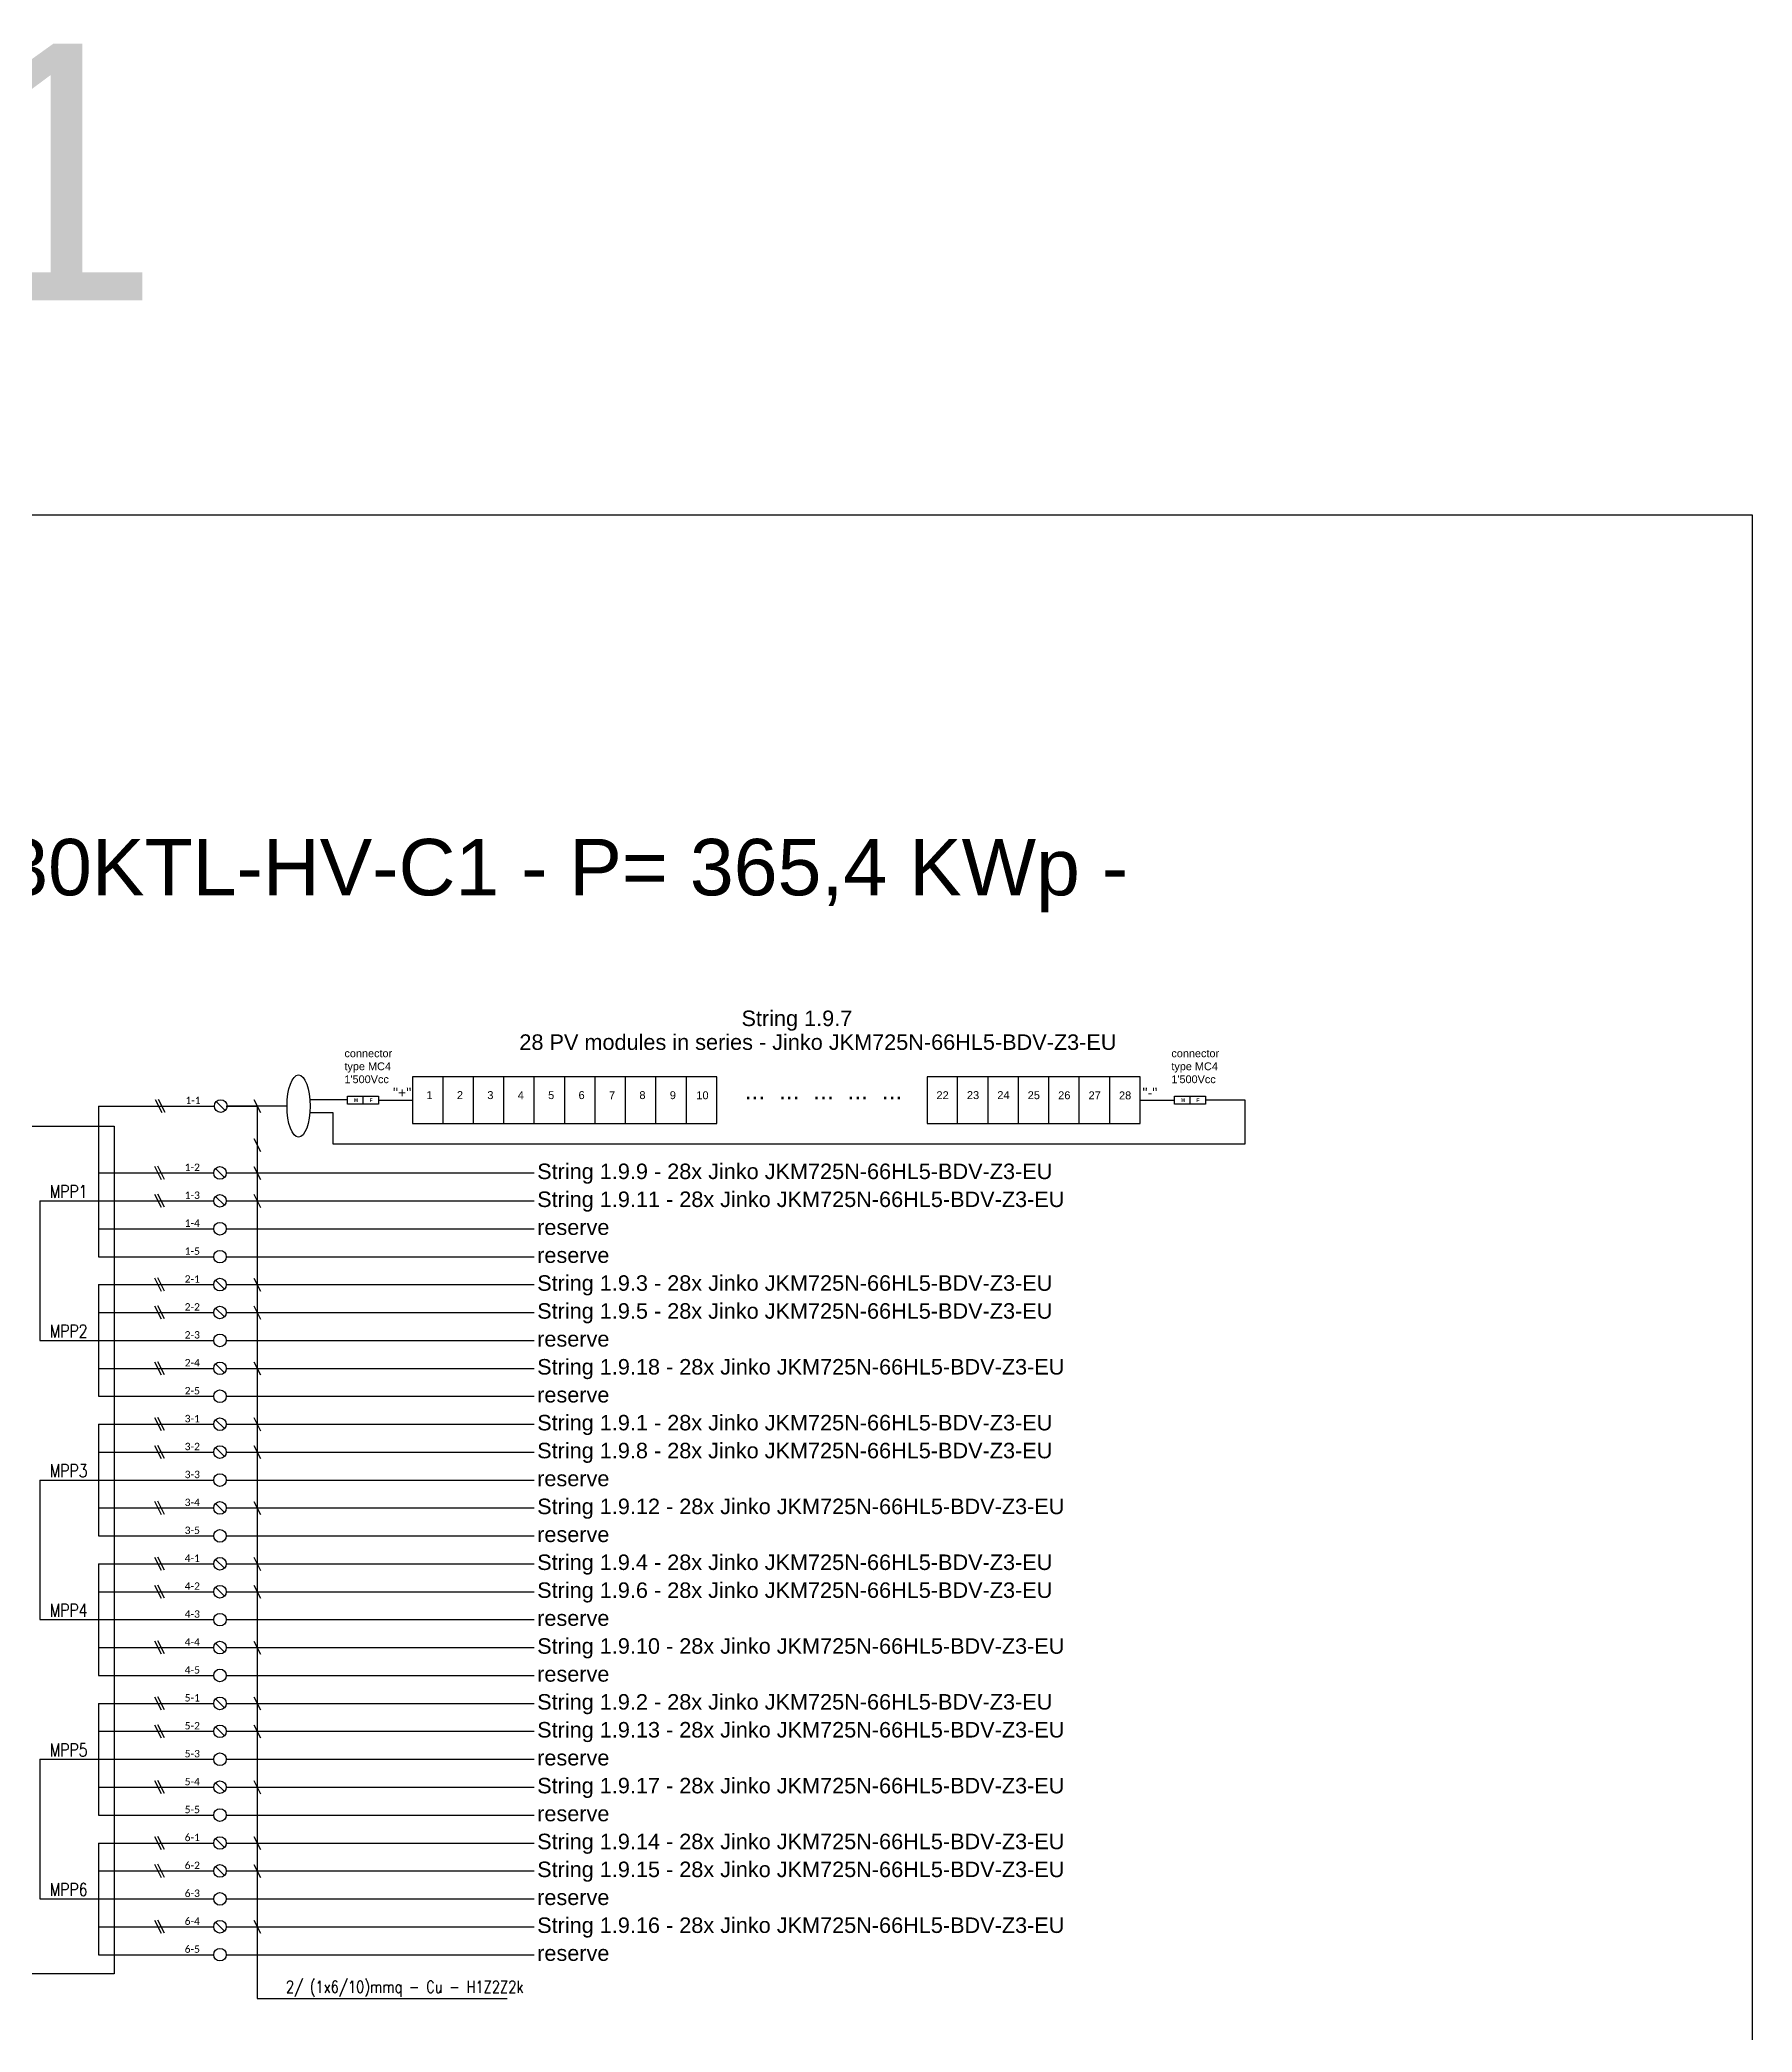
# Model space of a CAD drawing. Header units: millimetres. Extents: x 14856 to 141494, y 133975 to 167686.
# Drawn here: x 134819 to 141494, y 159920 to 167686 of the extents above; entities that cross this region are included whole.
import ezdxf

# ---------------------------------------------------------------- set-up
doc = ezdxf.new("R2010")
doc.units = ezdxf.units.MM
doc.linetypes.add('TRATTEGGIATA', pattern=[19.05, 12.7, -6.35])
doc.layers.add('-Testi', color=1, linetype='Continuous')
doc.layers.add('TRATTEGGIATA', color=40, linetype='TRATTEGGIATA')
doc.styles.add('Legend', font='calibri.ttf')
doc.styles.add('SIMPLEX', font='SIMPLEX', dxfattribs={"width": 0.8})
doc.styles.get("Standard").update_dxf_attribs({"font": 'arial.ttf'})

# ---------------------------------------------------------------- blocks, each defined once
blk = doc.blocks.new('P00')
at = {"color": 1}
for points in [[(-18.7, 25.7), (6.8, -25.3)], [(19.6, -25.3), (-5.9, 25.7)]]:
    blk.add_lwpolyline(points, dxfattribs=at)

msp = doc.modelspace()

# ---------------------------------------------------------------- linework, layer by layer
for points in [[(136272.1, 163644.3), (136272.1, 163461.9), (137457.8, 163461.9), (137457.8, 163643.8), (136272.1, 163643.8)], [(136390.7, 163461.9), (136390.7, 163643.8)], [(136509.2, 163461.7), (136509.2, 163643.5)], [(136627.8, 163461.4), (136627.8, 163643.2)], [(136746.4, 163461.9), (136746.4, 163643.8)], [(136865, 163461.7), (136865, 163643.5)], [(136983.5, 163461.4), (136983.5, 163643.2)], [(137102.1, 163461.9), (137102.1, 163643.8)], [(137220.7, 163461.7), (137220.7, 163643.5)], [(137339.3, 163461.4), (137339.3, 163643.2)], [(138277.8, 163644.3), (138277.8, 163461.9), (139107.9, 163461.9), (139107.9, 163643.8), (138277.8, 163643.8)], [(138396.4, 163461.9), (138396.4, 163643.8)], [(138515, 163461.7), (138515, 163643.5)], [(138633.6, 163461.4), (138633.6, 163643.2)], [(138752.2, 163461.9), (138752.2, 163643.8)], [(138870.7, 163461.7), (138870.7, 163643.5)], [(138870.7, 163461.7), (138870.7, 163643.5)], [(138989.3, 163461.4), (138989.3, 163643.2)], [(138989.3, 163461.4), (138989.3, 163643.2)], [(139107.9, 163461.9), (139107.9, 163643.8)], [(136078.6, 163568.4), (136078.6, 163537.8)], [(139301.9, 163568.4), (139301.9, 163537.8)], [(135047.2, 163529.9), (135047.2, 162942.7)], [(135541.5, 163512.5), (135506.8, 163547.3)], [(135545.8, 163529.9), (135665.8, 163529.9), (135665.8, 160050.4)], [(135653.1, 163555.4), (135678.6, 163504.4)], [(135653.1, 163555.4), (135678.6, 163504.4)], [(136139.2, 163553.1), (136272.1, 163553.1)], [(139108.4, 163553.1), (139241.3, 163553.1)], [(135653.1, 163403.6), (135678.6, 163352.6)], [(135653.1, 163403.6), (135678.6, 163352.6)], [(135538.6, 163251.9), (135503.9, 163286.6)], [(135653.1, 163294.8), (135678.6, 163243.7)], [(135538.6, 163143), (135503.9, 163177.8)], [(135653.1, 163185.9), (135678.6, 163134.9)], [(134819, 163160.4), (135047.2, 163160.4)], [(134819, 163160.4), (134819, 162616.2)], [(135047.2, 162833.9), (135047.2, 162398.5)], [(135538.6, 162816.5), (135503.9, 162851.3)], [(135653.1, 162859.4), (135678.6, 162808.4)], [(135538.6, 162707.7), (135503.9, 162742.5)], [(135653.1, 162750.6), (135678.6, 162699.6)], [(134819, 162616.2), (135047.2, 162616.2)], [(135538.6, 162490), (135503.9, 162524.8)], [(135653.1, 162532.9), (135678.6, 162481.9)], [(135047.2, 162289.7), (135047.2, 161854.4)], [(135538.6, 162272.3), (135503.9, 162307.1)], [(135653.1, 162315.2), (135678.6, 162264.2)], [(135538.6, 162163.5), (135503.9, 162198.3)], [(135653.1, 162206.4), (135678.6, 162155.4)], [(134819, 162072), (135047.2, 162072)], [(134819, 162072), (134819, 161527.8)], [(135538.6, 161945.8), (135503.9, 161980.6)], [(135653.1, 161988.7), (135678.6, 161937.7)], [(135047.2, 161745.5), (135047.2, 161310.2)], [(135538.6, 161728.1), (135503.9, 161762.9)], [(135653.1, 161771), (135678.6, 161720)], [(135538.6, 161619.3), (135503.9, 161654.1)], [(135653.1, 161662.2), (135678.6, 161611.2)], [(134819, 161527.8), (135047.2, 161527.8)], [(135538.6, 161401.6), (135503.9, 161436.4)], [(135653.1, 161444.5), (135678.6, 161393.5)], [(135047.2, 161201.3), (135047.2, 160766)], [(135538.6, 161183.9), (135503.9, 161218.7)], [(135653.1, 161226.8), (135678.6, 161175.8)], [(135538.6, 161075.1), (135503.9, 161109.9)], [(135653.1, 161118), (135678.6, 161067)], [(134819, 160983.6), (135047.2, 160983.6)], [(134819, 160983.6), (134819, 160439.4)], [(135538.6, 160857.4), (135503.9, 160892.2)], [(135653.1, 160900.3), (135678.6, 160849.3)], [(135047.2, 160657.1), (135047.2, 160221.8)], [(135538.6, 160639.7), (135503.9, 160674.5)], [(135653.1, 160682.6), (135678.6, 160631.6)], [(135538.6, 160530.9), (135503.9, 160565.7)], [(135653.1, 160573.8), (135678.6, 160522.8)], [(134819, 160439.4), (135047.2, 160439.4)], [(135538.6, 160313.2), (135503.9, 160348)], [(135653.1, 160356.1), (135678.6, 160305.1)], [(135665.8, 160050.4), (136640.8, 160050.4)]]:
    msp.add_lwpolyline(points)
for points in [[(136017.9, 163568.4), (136139.2, 163568.4), (136139.2, 163537.8), (136017.9, 163537.8)], [(139241.3, 163568.4), (139362.5, 163568.4), (139362.5, 163537.8), (139241.3, 163537.8)], [(131428.3, 163451.2), (135108.4, 163451.2), (135108.4, 160146.8), (131428.3, 160146.8)]]:
    msp.add_lwpolyline(points, close=True)
at = {"color": 40, "linetype": 'Continuous'}
for points in [[(135047.2, 163529.9), (135499.6, 163529.9)], [(135047.2, 163269.3), (135496.6, 163269.3)], [(135545.8, 163269.3), (136746.3, 163269.3)], [(135047.2, 163160.4), (135496.6, 163160.4)], [(135545.8, 163160.4), (136746.3, 163160.4)], [(135047.2, 162833.9), (135496.6, 162833.9)], [(135545.8, 162833.9), (136746.3, 162833.9)], [(135047.2, 162725.1), (135496.6, 162725.1)], [(135545.8, 162725.1), (136746.3, 162725.1)], [(135047.2, 162507.4), (135496.6, 162507.4)], [(135545.8, 162507.4), (136746.3, 162507.4)], [(135047.2, 162289.7), (135496.6, 162289.7)], [(135545.8, 162289.7), (136746.3, 162289.7)], [(135047.2, 162180.9), (135496.6, 162180.9)], [(135545.8, 162180.9), (136746.3, 162180.9)], [(135047.2, 161963.2), (135496.6, 161963.2)], [(135545.8, 161963.2), (136746.3, 161963.2)], [(135047.2, 161745.5), (135496.6, 161745.5)], [(135545.8, 161745.5), (136746.3, 161745.5)], [(135047.2, 161636.7), (135496.6, 161636.7)], [(135545.8, 161636.7), (136746.3, 161636.7)], [(135047.2, 161419), (135496.6, 161419)], [(135545.8, 161419), (136746.3, 161419)], [(135047.2, 161201.3), (135496.6, 161201.3)], [(135545.8, 161201.3), (136746.3, 161201.3)], [(135545.8, 161092.5), (136746.3, 161092.5)], [(135047.2, 160874.8), (135496.6, 160874.8)], [(135545.8, 160874.8), (136746.3, 160874.8)], [(135545.8, 160657.1), (136746.3, 160657.1)], [(135545.8, 160548.3), (136746.3, 160548.3)], [(135545.8, 160330.6), (136746.3, 160330.6)]]:
    msp.add_lwpolyline(points, dxfattribs=at)
at = {"color": 40}
for points in [[(135782.5, 163529.9), (135548.7, 163529.9)], [(135872.2, 163554.9), (136017.2, 163554.9)], [(135872.2, 163504.9), (135960.7, 163504.9), (135960.7, 163382.8), (139517.6, 163382.8), (139517.5, 163553.1), (139362.5, 163553.1)]]:
    msp.add_lwpolyline(points, dxfattribs=at)
at = {"color": 8, "linetype": 'Continuous'}
for points in [[(135047.2, 163051.6), (135496.6, 163051.6)], [(135545.8, 163051.6), (136746.3, 163051.6)], [(135047.2, 162942.7), (135496.6, 162942.7)], [(135545.8, 162942.7), (136746.3, 162942.7)], [(135047.2, 162616.2), (135496.6, 162616.2)], [(135545.8, 162616.2), (136746.3, 162616.2)], [(135047.2, 162398.5), (135496.6, 162398.5)], [(135545.8, 162398.5), (136746.3, 162398.5)], [(135047.2, 162072), (135496.6, 162072)], [(135545.8, 162072), (136746.3, 162072)], [(135047.2, 161854.4), (135496.6, 161854.4)], [(135545.8, 161854.4), (136746.3, 161854.4)], [(135047.2, 161527.8), (135496.6, 161527.8)], [(135545.8, 161527.8), (136746.3, 161527.8)], [(135047.2, 161310.2), (135496.6, 161310.2)], [(135545.8, 161310.2), (136746.3, 161310.2)], [(135047.2, 160983.6), (135496.6, 160983.6)], [(135545.8, 160983.6), (136746.3, 160983.6)], [(135047.2, 160766), (135496.6, 160766)], [(135545.8, 160766), (136746.3, 160766)], [(135047.2, 160439.4), (135496.6, 160439.4)], [(135545.8, 160439.4), (136746.3, 160439.4)], [(135047.2, 160221.8), (135496.6, 160221.8)], [(135545.8, 160221.8), (136746.3, 160221.8)]]:
    msp.add_lwpolyline(points, dxfattribs=at)
at = {"color": 7}
for centre in [(135524.1, 163529.9), (135521.2, 163269.3), (135521.2, 163160.4), (135521.2, 162833.9), (135521.2, 162725.1), (135521.2, 162507.4), (135521.2, 162289.7), (135521.2, 162180.9), (135521.2, 161963.2), (135521.2, 161745.5), (135521.2, 161636.7), (135521.2, 161419), (135521.2, 161201.3), (135521.2, 161092.5), (135521.2, 160874.8), (135521.2, 160657.1), (135521.2, 160548.3), (135521.2, 160330.6)]:
    msp.add_circle(centre, 24.6, dxfattribs=at)
at = {"color": 8}
for centre in [(135521.2, 163051.6), (135521.2, 162942.7), (135521.2, 162616.2), (135521.2, 162398.5), (135521.2, 162072), (135521.2, 161854.4), (135521.2, 161527.8), (135521.2, 161310.2), (135521.2, 160983.6), (135521.2, 160766), (135521.2, 160439.4), (135521.2, 160221.8)]:
    msp.add_circle(centre, 24.6, dxfattribs=at)
msp.add_ellipse((135827.4, 163529.9), major_axis=(0, -121.1), ratio=0.370747)
at = {"layer": 'Defpoints', "color": 1}
msp.add_lwpolyline([(129432.1, 165834.2), (141493.6, 165834.2), (141493.6, 158046.8), (129432.1, 158046.8)], close=True, dxfattribs=at)
at = {"layer": 'TRATTEGGIATA', "color": 40, "linetype": 'Continuous', "ltscale": 0.5}
for points in [[(135047.2, 161092.5), (135496.6, 161092.5)], [(135047.2, 160657.1), (135496.6, 160657.1)], [(135047.2, 160548.3), (135496.6, 160548.3)], [(135047.2, 160330.6), (135496.6, 160330.6)]]:
    msp.add_lwpolyline(points, dxfattribs=at)

# ---------------------------------------------------------------- block references
for p in [(135287.8, 163530.1), (135284.9, 163269.4), (135284.9, 163160.6), (135284.9, 162834.1), (135284.9, 162725.2), (135284.9, 162507.6), (135284.9, 162289.9), (135284.9, 162181), (135284.9, 161963.4), (135284.9, 161745.7), (135284.9, 161636.9), (135284.9, 161419.2), (135284.9, 161201.5), (135284.9, 161092.7), (135284.9, 160875), (135284.9, 160657.3), (135284.9, 160548.5), (135284.9, 160330.8)]:
    msp.add_blockref('P00', p)

# ---------------------------------------------------------------- texts
at = {"layer": '-Testi', "color": 7, "attachment_point": 5, "style": 'SIMPLEX'}
for s, insert, char_height, width in [('MPP1', (134930.9, 163196.7), 50, 54.432), ('MPP2', (134930.9, 162652.5), 50, 54.432), ('MPP3', (134930.9, 162108.3), 50, 54.432), ('MPP4', (134930.9, 161564.1), 50, 54.432), ('MPP5', (134930.9, 161019.9), 50, 54.432), ('MPP6', (134930.9, 160475.7), 50, 54.432), ('2/ (1x6/10)mmq - Cu - H1Z2Z2k', (136241, 160089), 46.621, 1811.153)]:
    msp.add_mtext(s, dxfattribs=dict(at, insert=insert, char_height=char_height, width=width))
at = {"attachment_point": 1}
for s, insert, char_height, width in [('CABIN 1', (129853.2, 167671.2), 1000, 9076.374), ('INVERTER 1.9 - TBEA TS330KTL-HV-C1 - P= 365,4 KWp - P= 330 KWac @40°C', (130889.1, 164571.2), 220, 8459.921), ('28 PV modules in series - Jinko JKM725N-66{\\C7;HL5-BD}V-Z3-EU', (136688.3, 163809.3), 60.443, 2681.977), ("connector type MC4\\P1'500Vcc", (136006.3, 163750.6), 30.344, 266.347), ("connector type MC4\\P1'500Vcc", (139229.6, 163750.6), 30.344, 266.347), ('\\pxql;{\\fArial|b1|i0|c0|p34;M}', (136043.4, 163560.1), 13.785, 16.703), ('\\pxql;{\\fArial|b1|i0|c0|p34;F}', (136104, 163560.1), 13.785, 16.703), ("''+''", (136195.4, 163601.1), 38.08, 72.401), ('1 ', (136325.9, 163587.9), 30.84, 30.845), ('2 ', (136444.5, 163587.9), 30.84, 30.845), ('3 ', (136563.1, 163587.9), 30.84, 30.845), ('4 ', (136681.7, 163587.3), 30.84, 30.845), ('5 ', (136800.2, 163587.9), 30.84, 30.845), ('6 ', (136918.8, 163587.9), 30.84, 30.845), ('7 ', (137037.4, 163587.3), 30.84, 30.845), ('8 ', (137156, 163587.9), 30.84, 30.845), ('9 ', (137274.5, 163587.6), 30.84, 30.845), ('10 ', (137377.9, 163587.3), 30.84, 30.845), ('...  ...  ...  ...  ... ', (137566.2, 163624.9), 68.894, 747.028), ('22 ', (138313.9, 163587.6), 30.84, 30.845), ('23 ', (138432.5, 163587.9), 30.84, 30.845), ('24 ', (138551.1, 163587.9), 30.84, 30.845), ('25 ', (138669.6, 163587.6), 30.84, 30.845), ('26 ', (138788.2, 163587.3), 30.84, 30.845), ('27', (138906.8, 163587.1), 30.84, 30.845), ('28 ', (139025.4, 163586.8), 30.84, 30.845), ("''-''", (139116.7, 163601.1), 38.08, 72.401), ('\\pxql;{\\fArial|b1|i0|c0|p34;M}', (139266.7, 163560.1), 13.785, 16.703), ('\\pxql;{\\fArial|b1|i0|c0|p34;F}', (139327.3, 163560.1), 13.785, 16.703)]:
    msp.add_mtext(s, dxfattribs=dict(at, insert=insert, char_height=char_height, width=width))
at = {"color": 7, "char_height": 60.44, "width": 4500, "attachment_point": 1}
for s, insert in [('String 1.9.7', (137554, 163902.1)), ('String 1.9.9 - 28x Jinko JKM725N-66HL5-BDV-Z3-EU', (136757.6, 163305.6)), ('String 1.9.11 - 28x Jinko JKM725N-66HL5-BDV-Z3-EU', (136757.6, 163196.7)), ('String 1.9.3 - 28x Jinko JKM725N-66HL5-BDV-Z3-EU', (136757.6, 162870.2)), ('String 1.9.5 - 28x Jinko JKM725N-66HL5-BDV-Z3-EU', (136757.6, 162761.4)), ('String 1.9.18 - 28x Jinko JKM725N-66HL5-BDV-Z3-EU', (136757.6, 162543.7)), ('String 1.9.1 - 28x Jinko JKM725N-66HL5-BDV-Z3-EU', (136757.6, 162326)), ('String 1.9.8 - 28x Jinko JKM725N-66HL5-BDV-Z3-EU', (136757.6, 162217.2)), ('String 1.9.12 - 28x Jinko JKM725N-66HL5-BDV-Z3-EU', (136757.6, 161999.5)), ('String 1.9.4 - 28x Jinko JKM725N-66HL5-BDV-Z3-EU', (136757.6, 161781.8)), ('String 1.9.6 - 28x Jinko JKM725N-66HL5-BDV-Z3-EU', (136757.6, 161673)), ('String 1.9.10 - 28x Jinko JKM725N-66HL5-BDV-Z3-EU', (136757.6, 161455.3)), ('String 1.9.2 - 28x Jinko JKM725N-66HL5-BDV-Z3-EU', (136757.6, 161237.6)), ('String 1.9.13 - 28x Jinko JKM725N-66HL5-BDV-Z3-EU', (136757.6, 161128.8)), ('String 1.9.17 - 28x Jinko JKM725N-66HL5-BDV-Z3-EU', (136757.6, 160911.1)), ('String 1.9.14 - 28x Jinko JKM725N-66HL5-BDV-Z3-EU', (136757.6, 160693.4)), ('String 1.9.15 - 28x Jinko JKM725N-66HL5-BDV-Z3-EU', (136757.6, 160584.6)), ('String 1.9.16 - 28x Jinko JKM725N-66HL5-BDV-Z3-EU', (136757.6, 160366.9))]:
    msp.add_mtext(s, dxfattribs=dict(at, insert=insert))
at = {"color": 7, "char_height": 28.91, "width": 87.837, "attachment_point": 1, "style": 'Legend'}
for s, insert in [('1-1', (135386.4, 163566.2)), ('1-2', (135383.5, 163305.6)), ('1-3', (135383.5, 163196.7)), ('2-1', (135383.5, 162870.2)), ('2-2', (135383.5, 162761.4)), ('2-4', (135383.5, 162543.7)), ('3-1', (135383.5, 162326)), ('3-2', (135383.5, 162217.2)), ('3-4', (135383.5, 161999.5)), ('4-1', (135383.5, 161781.8)), ('4-2', (135383.5, 161673)), ('4-4', (135383.5, 161455.3)), ('5-1', (135383.5, 161237.6)), ('5-2', (135383.5, 161128.8)), ('5-4', (135383.5, 160911.1)), ('6-1', (135383.5, 160693.4)), ('6-2', (135383.5, 160584.6)), ('6-4', (135383.5, 160366.9))]:
    msp.add_mtext(s, dxfattribs=dict(at, insert=insert))
at = {"color": 8, "char_height": 28.91, "width": 87.837, "attachment_point": 1, "style": 'Legend'}
for s, insert in [('1-4', (135383.5, 163087.9)), ('1-5', (135383.5, 162979)), ('2-3', (135383.5, 162652.5)), ('2-5', (135383.5, 162434.8)), ('3-3', (135383.5, 162108.3)), ('3-5', (135383.5, 161890.6)), ('4-3', (135383.5, 161564.1)), ('4-5', (135383.5, 161346.4)), ('5-3', (135383.5, 161019.9)), ('5-5', (135383.5, 160802.2)), ('6-3', (135383.5, 160475.7)), ('6-5', (135383.5, 160258.1))]:
    msp.add_mtext(s, dxfattribs=dict(at, insert=insert))
at = {"color": 8, "char_height": 60.44, "width": 4500, "attachment_point": 1}
for insert in [(136757.6, 163087.9), (136757.6, 162979), (136757.6, 162652.5), (136757.6, 162434.8), (136757.6, 162108.3), (136757.6, 161890.6), (136757.6, 161564.1), (136757.6, 161346.4), (136757.6, 161019.9), (136757.6, 160802.2), (136757.6, 160475.7), (136757.6, 160258.1)]:
    msp.add_mtext('reserve', dxfattribs=dict(at, insert=insert))

doc.saveas('drawing.dxf')
